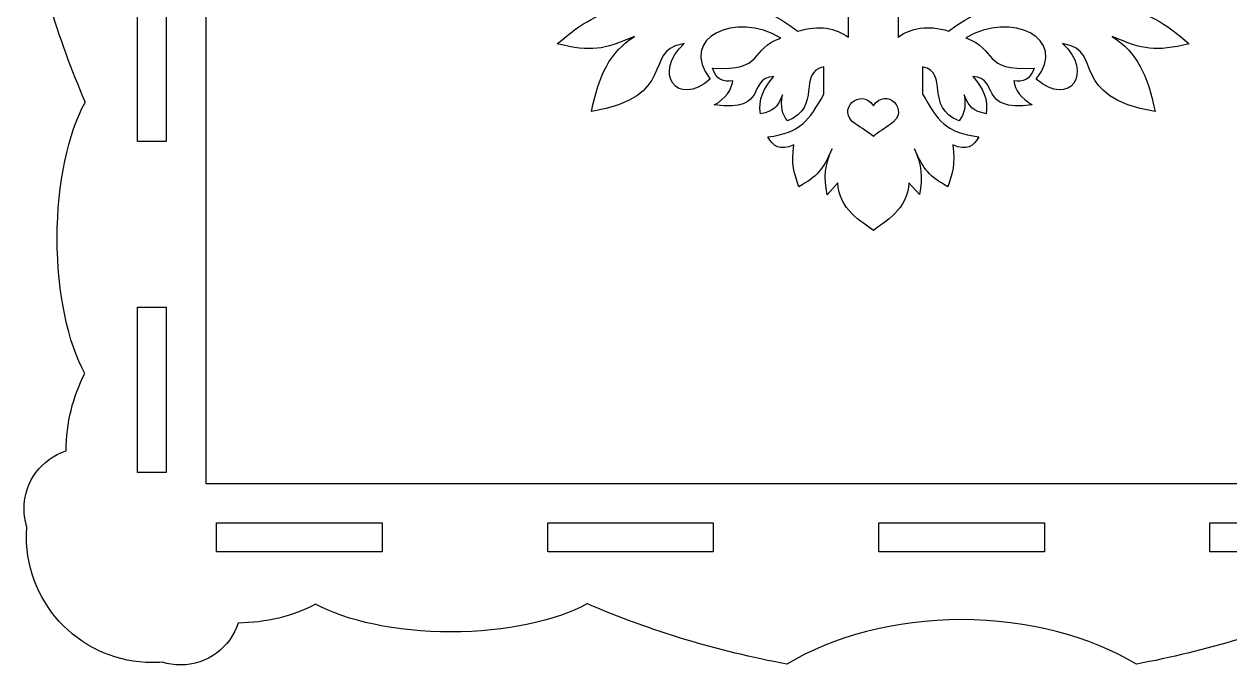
# Model space of a CAD drawing. Extents: x -1260 to -85, y -359 to 882.
# Drawn here: x -638.3 to -282.2, y -359 to -169.7 of the extents above; entities that cross this region are included whole.
import ezdxf

# ---------------------------------------------------------------- set-up
doc = ezdxf.new("R2010")
doc.units = 0
doc.layers.get('0').update_dxf_attribs({"linetype": 'CONTINUOUS'})

msp = doc.modelspace()

# ---------------------------------------------------------------- linework, layer by layer
at = {"color": 1}
for points in [[(-584.660025, 141.084503), (-584.660025, -305.372198), (-138.203325, -305.372198), (-138.203325, 141.084503)], [(-604.856775, -204.387847), (-604.856775, -155.490247), (-596.352825, -155.490247), (-596.352825, -204.387847)], [(-387.49335, -193.793422)], [(-604.856775, -302.183122), (-604.856775, -253.285523), (-596.352825, -253.285523), (-596.352825, -302.183122)], [(-581.47095, -317.064997), (-532.573275, -317.064997), (-532.573275, -325.568947), (-581.47095, -325.568947)], [(-483.675675, -317.064997), (-434.778, -317.064997), (-434.778, -325.568947), (-483.675675, -325.568947)], [(-385.8804, -317.064997), (-336.982725, -317.064997), (-336.982725, -325.568947), (-385.8804, -325.568947)], [(-288.085125, -317.064997), (-239.18745, -317.064997), (-239.18745, -325.568947), (-288.085125, -325.568947)], [(-597.456825, -358.231522)]]:
    msp.add_lwpolyline(points, close=True, dxfattribs=at)
for points in [[(-394.874175, -173.505172), (-394.874175, -166.839997)], [(-380.1432, -166.827697), (-380.1432, -173.492197)], [(-443.38185, -175.404773), (-444.102375, -175.638998)], [(-330.91455, -175.626247), (-331.635225, -175.392398)], [(-402.07845, -190.371473), (-402.07845, -182.303348)], [(-372.938475, -182.291047), (-372.938475, -190.358723)], [(-620.301375, -192.869947), (-620.301375, -192.606323)], [(-397.996125, -216.562748), (-401.117775, -220.069973)], [(-373.898775, -220.057673), (-377.02095, -216.549773)], [(-471.894075, -341.013622), (-472.1577, -341.013622)]]:
    msp.add_lwpolyline(points, dxfattribs=at)
for points in [[(-620.301375, -192.606323), (-628.2753, -173.943323), (-634.29015, -154.243147), (-638.087175, -133.764622)], [(-447.7038, -162.630997), (-432.59295, -162.703747), (-422.789775, -161.922847), (-409.762425, -171.750847)], [(-365.254725, -171.738473), (-352.22715, -161.910248), (-342.4242, -162.690923), (-327.31335, -162.618248)], [(-480.842775, -175.521698), (-473.624625, -169.321223), (-468.390075, -165.961148), (-459.470925, -164.647673)], [(-414.8055, -173.768198), (-428.1732, -165.741923), (-445.3242, -173.805698), (-435.63735, -185.928398)], [(-339.37935, -185.915797), (-329.6925, -173.792797), (-346.84395, -165.729398), (-360.211275, -173.755222)], [(-315.545775, -164.635147), (-306.6267, -165.948397), (-301.392075, -169.308922), (-294.17415, -175.509322)], [(-409.762425, -171.750847), (-403.5027, -169.758172), (-398.62995, -170.893222), (-394.874175, -173.505172)], [(-380.1432, -173.492197), (-376.38705, -170.880847), (-371.514075, -169.745797), (-365.254725, -171.738473)], [(-458.02995, -173.300273), (-467.341725, -177.316448), (-470.654625, -177.857723), (-480.842775, -175.521698)], [(-470.756925, -195.516173), (-468.45, -184.622573), (-465.554625, -178.215548), (-458.02995, -173.300273)], [(-434.9772, -182.654348), (-419.418, -183.764948), (-424.287975, -176.963948), (-414.8055, -173.768198)], [(-360.211275, -173.755222), (-350.729175, -176.951197), (-355.598925, -183.752647), (-340.039725, -182.641597)], [(-294.17415, -175.509322), (-304.36185, -177.845197), (-307.675425, -177.303922), (-316.98705, -173.287672)], [(-316.98705, -173.287672), (-309.462075, -178.202722), (-306.56715, -184.610273), (-304.259625, -195.503347)], [(-444.102375, -175.638998), (-455.512725, -177.415898), (-445.125225, -191.158898), (-470.756925, -195.516173)], [(-435.63735, -185.928398), (-445.584225, -194.584973), (-452.743875, -183.902723), (-443.38185, -175.404773)], [(-331.635225, -175.392398), (-322.272825, -183.889972), (-329.432325, -194.572447), (-339.37935, -185.915797)], [(-304.259625, -195.503347), (-329.89155, -191.146147), (-319.503975, -177.403147), (-330.91455, -175.626247)], [(-428.97345, -186.396098), (-431.69895, -186.844448), (-433.913625, -186.180323), (-434.9772, -182.654348)], [(-416.907, -185.168123), (-425.2449, -185.704073), (-417.986325, -195.567998), (-434.472975, -193.564898)], [(-420.809025, -196.217273), (-421.589475, -192.056948), (-419.904225, -188.464673), (-416.907, -185.168123)], [(-402.07845, -182.303348), (-410.2038, -184.006673), (-402.434325, -194.158898), (-412.89375, -198.289073)], [(-362.12295, -198.276548), (-372.58275, -194.146372), (-364.81335, -183.994148), (-372.938475, -182.291047)], [(-340.5438, -193.552372), (-357.030375, -195.555697), (-349.77225, -185.691322), (-358.11015, -185.155372)], [(-358.11015, -185.155372), (-355.112475, -188.452372), (-353.427675, -192.044422), (-354.208125, -196.204972)], [(-340.039725, -182.641597), (-341.1033, -186.167722), (-343.317975, -186.831698), (-346.0437, -186.383572)], [(-434.472975, -193.564898), (-431.046525, -191.495273), (-429.432, -189.225998), (-428.97345, -186.396098)], [(-392.70945, -199.257022), (-398.96415, -195.044197), (-391.1118, -188.131972), (-387.49335, -193.793422)], [(-387.49335, -193.793422), (-383.820975, -188.048797), (-376.172325, -195.023122), (-382.5192, -199.360747)], [(-346.0437, -186.383572), (-345.584925, -189.213622), (-343.9704, -191.482747), (-340.5438, -193.552372)], [(-414.3252, -190.605098), (-416.0823, -194.616173), (-416.809875, -195.176648), (-420.809025, -196.217273)], [(-418.647525, -202.999148), (-408.84015, -201.707648), (-406.55025, -198.240773), (-402.07845, -190.371473)], [(-412.89375, -198.289073), (-414.382425, -196.122473), (-414.99465, -194.133998), (-414.3252, -190.605098)], [(-372.938475, -190.358723), (-368.4669, -198.228472), (-366.17655, -201.695123), (-356.3694, -202.986848)], [(-360.691725, -190.592572), (-360.0225, -194.121697), (-360.63435, -196.109948), (-362.12295, -198.276548)], [(-354.208125, -196.204972), (-358.2069, -195.164272), (-358.934625, -194.603647), (-360.691725, -190.592572)], [(-628.54425, -232.960897), (-628.54425, -216.518122), (-625.301325, -201.936622), (-620.301375, -192.869947)], [(-387.49335, -202.891372), (-388.89675, -201.623272), (-391.103925, -200.338072), (-392.70945, -199.257022)], [(-382.5192, -199.360747), (-384.087975, -200.432872), (-386.15145, -201.642398), (-387.49335, -202.891372)], [(-356.3694, -202.986848), (-357.839925, -205.634348), (-359.8326, -207.275798), (-364.0533, -205.324823)], [(-410.963175, -205.337948), (-415.184325, -207.288323), (-417.177225, -205.646873), (-418.647525, -202.999148)], [(-409.522425, -217.731848), (-410.853675, -213.691823), (-411.832275, -211.233998), (-410.963175, -205.337948)], [(-399.677175, -206.507048), (-402.5445, -212.939198), (-403.916175, -214.536473), (-409.522425, -217.731848)], [(-401.117775, -220.069973), (-402.12315, -214.821173), (-401.857125, -211.387898), (-399.677175, -206.507048)], [(-365.49435, -217.719473), (-371.10075, -214.523498), (-372.4722, -212.926898), (-375.33975, -206.494748)], [(-375.33975, -206.494748), (-373.1598, -211.374923), (-372.894, -214.808348), (-373.898775, -220.057673)], [(-364.0533, -205.324823), (-363.184875, -211.221173), (-364.16325, -213.679298), (-365.49435, -217.719473)], [(-387.47145, -230.636948), (-390.656625, -228.261623), (-397.79145, -224.346623), (-397.996125, -216.562748)], [(-377.02095, -216.549773), (-377.22615, -224.346848), (-384.294375, -228.261848), (-387.47145, -230.636948)], [(-620.3775, -272.913472), (-625.334025, -263.837198), (-628.54425, -249.320123), (-628.54425, -232.960897)], [(-625.92885, -295.763947), (-625.892325, -287.535772), (-623.8941, -279.771022), (-620.3775, -272.913472)], [(-638.309775, -312.875572), (-638.309775, -304.895047), (-633.1185, -298.126747), (-625.92885, -295.763947)], [(-637.497, -318.241147), (-638.02485, -316.546523), (-638.309775, -314.744348), (-638.309775, -312.875572)], [(-637.608375, -321.141847), (-637.608375, -320.165797), (-637.5708, -319.198222), (-637.497, -318.241147)], [(-600.40365, -358.346572), (-620.951325, -358.346572), (-637.608375, -341.689447), (-637.608375, -321.141847)], [(-552.2019, -341.089522), (-559.059, -344.606122), (-566.823975, -346.604347), (-575.051775, -346.640872)], [(-512.24865, -349.256497), (-528.6081, -349.256497), (-543.1254, -346.046272), (-552.2019, -341.089522)], [(-472.1577, -341.013622), (-481.2246, -346.013272), (-495.805875, -349.256497), (-512.24865, -349.256497)], [(-413.052375, -358.799347), (-433.5309, -355.002397), (-453.23115, -348.987547), (-471.894075, -341.013622)], [(-250.96905, -341.013622), (-269.631975, -348.987547), (-289.332225, -355.002397), (-309.81075, -358.799347)], [(-575.051775, -346.640872), (-577.414575, -353.830297), (-584.182875, -359.021947), (-592.163325, -359.021947)], [(-361.4316, -345.642097), (-381.232575, -345.642097), (-399.3081, -350.612197), (-413.052375, -358.799347)], [(-309.81075, -358.799347), (-323.555025, -350.612197), (-341.63055, -345.642097), (-361.4316, -345.642097)], [(-597.456825, -358.231522), (-598.428825, -358.307647), (-599.411925, -358.346572), (-600.40365, -358.346572)], [(-592.163325, -359.021947), (-594.00555, -359.021947), (-595.783275, -358.744972), (-597.456825, -358.231522)]]:
    msp.add_open_spline(points, degree=3, dxfattribs=at)

doc.saveas('drawing.dxf')
